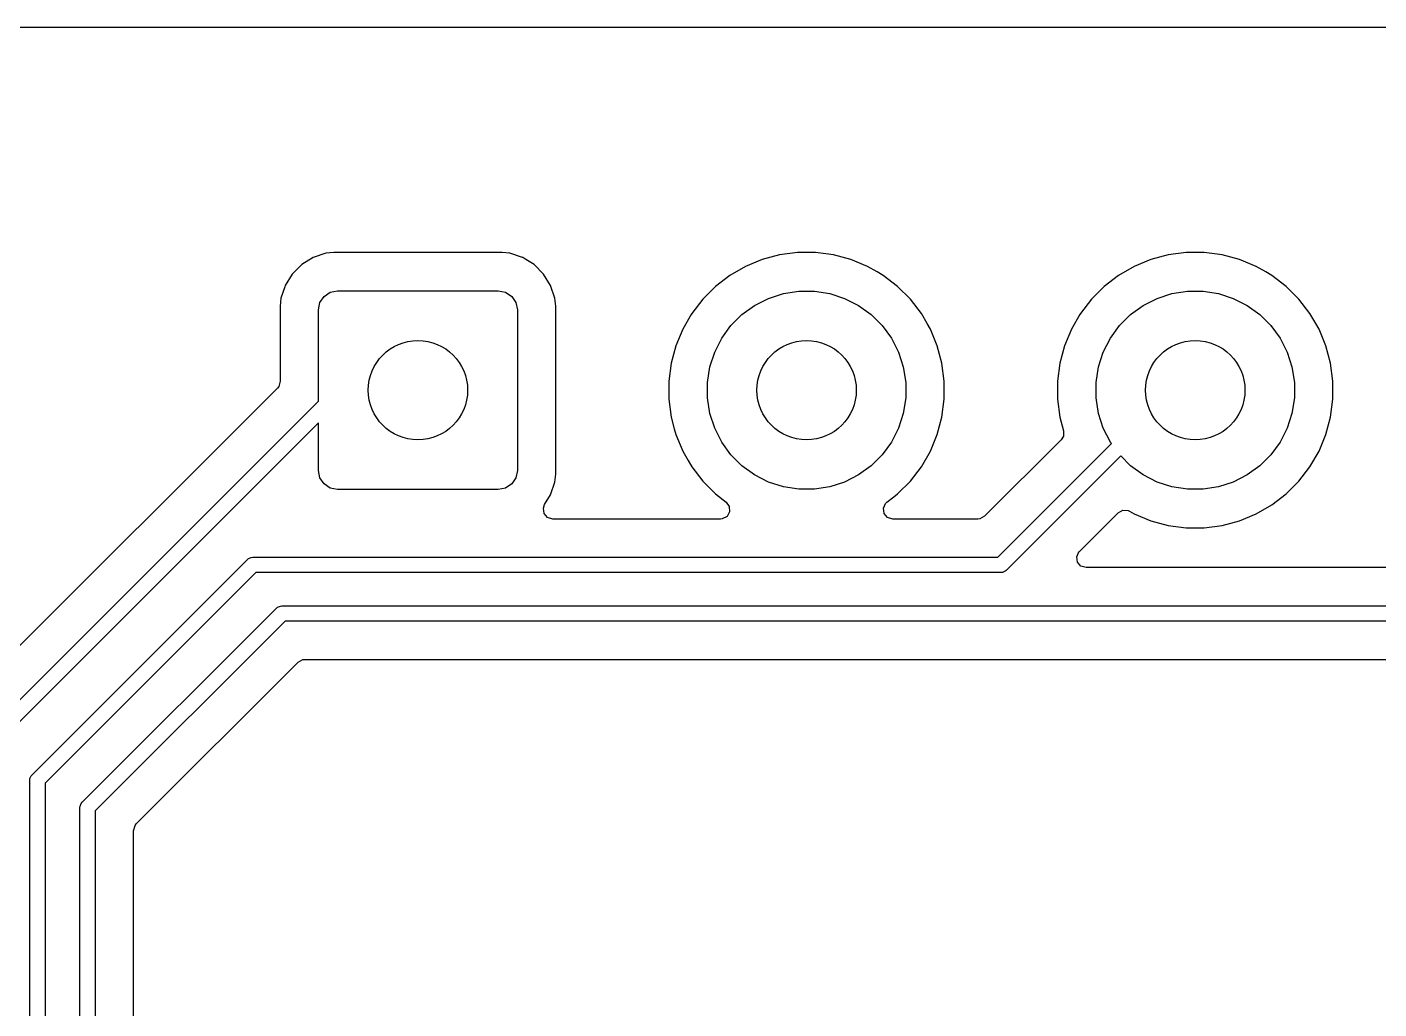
# Model space of a CAD drawing. Extents: x 78 to 227, y -124 to -75.
# Drawn here: x 117.32 to 134.99, y -87.72 to -74.88 of the extents above; entities that cross this region are included whole.
import ezdxf

# ---------------------------------------------------------------- set-up
doc = ezdxf.new("R2010")
doc.units = 0
doc.layers.add('BLACK', color=7, linetype='CONTINUOUS')

msp = doc.modelspace()

# ---------------------------------------------------------------- linework, layer by layer
at = {"layer": 'BLACK', "linetype": 'CONTINUOUS'}
for p, q in [((99.438, -74.8795), (227.0895, -74.8795)), ((121.058663, -77.894187), (120.909342, -77.986289)), ((121.058668, -77.894185), (121.058663, -77.894187)), ((121.2252, -77.839001), (121.058668, -77.894185)), ((121.225203, -77.839), (121.2252, -77.839001)), ((121.327981, -77.828501), (121.225203, -77.839)), ((121.327998, -77.8285), (121.327981, -77.828501)), ((123.52801, -77.8285), (121.327998, -77.8285)), ((123.630795, -77.839), (123.52801, -77.8285)), ((123.630797, -77.839001), (123.630795, -77.839)), ((123.795862, -77.893698), (123.630797, -77.839001)), ((123.797331, -77.894185), (123.795862, -77.893698)), ((123.797336, -77.894187), (123.797331, -77.894185)), ((123.839824, -77.920394), (123.797336, -77.894187)), ((123.946656, -77.986288), (123.839824, -77.920394)), ((126.928006, -77.920394), (126.709954, -78.010714)), ((127.155989, -77.859306), (126.928006, -77.920394)), ((127.389979, -77.828501), (127.155989, -77.859306)), ((127.389983, -77.8285), (127.389979, -77.828501)), ((127.389989, -77.8285), (127.389983, -77.8285)), ((127.626011, -77.8285), (127.389989, -77.8285)), ((127.626017, -77.8285), (127.626011, -77.8285)), ((127.62602, -77.828501), (127.626017, -77.8285)), ((127.86001, -77.859306), (127.62602, -77.828501)), ((128.087993, -77.920394), (127.86001, -77.859306)), ((128.306045, -78.010714), (128.087993, -77.920394)), ((132.008006, -77.920394), (131.789954, -78.010714)), ((132.235989, -77.859306), (132.008006, -77.920394)), ((132.469979, -77.828501), (132.235989, -77.859306)), ((132.469983, -77.8285), (132.469979, -77.828501)), ((132.469989, -77.8285), (132.469983, -77.8285)), ((132.706011, -77.8285), (132.469989, -77.8285)), ((132.706017, -77.8285), (132.706011, -77.8285)), ((132.70602, -77.828501), (132.706017, -77.8285)), ((132.94001, -77.859306), (132.70602, -77.828501)), ((133.167993, -77.920394), (132.94001, -77.859306)), ((133.386045, -78.010714), (133.167993, -77.920394)), ((120.909342, -77.986289), (120.785289, -78.110342)), ((124.070712, -78.110344), (123.946656, -77.986288)), ((126.709943, -78.010719), (126.505545, -78.12873)), ((126.709954, -78.010714), (126.709943, -78.010719)), ((128.306056, -78.010719), (128.306045, -78.010714)), ((128.428957, -78.081677), (128.306056, -78.010719)), ((128.51045, -78.128727), (128.428957, -78.081677)), ((131.789943, -78.010719), (131.585545, -78.12873)), ((131.789954, -78.010714), (131.789943, -78.010719)), ((133.386056, -78.010719), (133.386045, -78.010714)), ((133.508957, -78.081677), (133.386056, -78.010719)), ((133.59045, -78.128727), (133.508957, -78.081677)), ((120.686886, -78.278678), (120.638001, -78.426203)), ((120.693185, -78.259668), (120.686886, -78.278678)), ((120.693187, -78.259663), (120.693185, -78.259668)), ((120.785289, -78.110342), (120.693187, -78.259663)), ((124.162814, -78.259666), (124.070712, -78.110344)), ((124.217999, -78.426203), (124.162814, -78.259666)), ((126.318295, -78.272412), (126.151412, -78.439295)), ((126.318302, -78.272406), (126.318295, -78.272412)), ((126.505545, -78.12873), (126.318302, -78.272406)), ((128.510453, -78.128729), (128.51045, -78.128727)), ((128.510454, -78.12873), (128.510453, -78.128729)), ((128.697697, -78.272406), (128.510454, -78.12873)), ((128.697704, -78.272412), (128.697697, -78.272406)), ((128.864587, -78.439295), (128.697704, -78.272412)), ((131.398295, -78.272412), (131.231412, -78.439295)), ((131.398302, -78.272406), (131.398295, -78.272412)), ((131.585545, -78.12873), (131.398302, -78.272406)), ((133.590453, -78.128729), (133.59045, -78.128727)), ((133.590454, -78.12873), (133.590453, -78.128729)), ((133.777697, -78.272406), (133.590454, -78.12873)), ((133.777704, -78.272412), (133.777697, -78.272406)), ((133.944587, -78.439295), (133.777704, -78.272412)), ((120.638, -78.426204), (120.6275, -78.528983)), ((120.638001, -78.426204), (120.638, -78.426204)), ((120.638001, -78.426203), (120.638001, -78.426204)), ((121.14703, -78.483329), (121.201223, -78.402223)), ((121.201223, -78.402223), (121.282329, -78.34803)), ((121.282329, -78.34803), (121.378, -78.329)), ((121.378, -78.329), (123.478, -78.329)), ((123.478, -78.329), (123.573671, -78.34803)), ((123.573671, -78.34803), (123.654777, -78.402223)), ((123.654777, -78.402223), (123.70897, -78.483329)), ((124.228499, -78.528992), (124.217999, -78.426203)), ((126.151406, -78.439302), (126.00773, -78.626545)), ((126.151412, -78.439295), (126.151406, -78.439302)), ((126.828752, -78.520568), (127.010512, -78.427957)), ((127.010512, -78.427957), (127.204521, -78.364919)), ((127.204521, -78.364919), (127.406003, -78.333007)), ((127.406003, -78.333007), (127.609997, -78.333007)), ((127.609997, -78.333007), (127.811479, -78.364919)), ((127.811479, -78.364919), (128.005488, -78.427957)), ((128.005488, -78.427957), (128.187248, -78.520568)), ((128.864592, -78.439301), (128.864587, -78.439295)), ((129.008273, -78.62655), (128.864592, -78.439301)), ((131.231406, -78.439302), (131.08773, -78.626545)), ((131.231412, -78.439295), (131.231406, -78.439302)), ((131.908752, -78.520568), (132.090512, -78.427957)), ((132.090512, -78.427957), (132.284521, -78.364919)), ((132.284521, -78.364919), (132.486003, -78.333007)), ((132.486003, -78.333007), (132.689997, -78.333007)), ((132.689997, -78.333007), (132.891479, -78.364919)), ((132.891479, -78.364919), (133.085488, -78.427957)), ((133.085488, -78.427957), (133.267248, -78.520568)), ((133.944592, -78.439301), (133.944587, -78.439295)), ((134.088273, -78.62655), (133.944592, -78.439301)), ((120.6275, -78.528983), (120.6275, -79.512901)), ((121.128, -78.579), (121.14703, -78.483329)), ((121.128, -79.771578), (121.128, -78.579)), ((123.70897, -78.483329), (123.728, -78.579)), ((123.728, -78.579), (123.728, -80.679)), ((124.2285, -80.729009), (124.228499, -78.528992)), ((126.007727, -78.62655), (126.000014, -78.639909)), ((126.00773, -78.626545), (126.007727, -78.626549)), ((126.007727, -78.626549), (126.007727, -78.62655)), ((126.663718, -78.640472), (126.828752, -78.520568)), ((128.187248, -78.520568), (128.352282, -78.640472)), ((129.084118, -78.757918), (129.008273, -78.62655)), ((131.087727, -78.62655), (131.080014, -78.639909)), ((131.08773, -78.626545), (131.087727, -78.626549)), ((131.087727, -78.626549), (131.087727, -78.62655)), ((131.743718, -78.640472), (131.908752, -78.520568)), ((133.267248, -78.520568), (133.432282, -78.640472)), ((134.164118, -78.757918), (134.088273, -78.62655)), ((126.000014, -78.639909), (125.889719, -78.830943)), ((126.399568, -78.949752), (126.519472, -78.784718)), ((126.519472, -78.784718), (126.663718, -78.640472)), ((128.352282, -78.640472), (128.496528, -78.784718)), ((128.496528, -78.784718), (128.616432, -78.949752)), ((129.12628, -78.830943), (129.084118, -78.757918)), ((131.080014, -78.639909), (130.969719, -78.830943)), ((131.479568, -78.949752), (131.599472, -78.784718)), ((131.599472, -78.784718), (131.743718, -78.640472)), ((133.432282, -78.640472), (133.576528, -78.784718)), ((133.576528, -78.784718), (133.696432, -78.949752)), ((134.20628, -78.830943), (134.164118, -78.757918)), ((125.889714, -78.830954), (125.799394, -79.049006)), ((125.889719, -78.830943), (125.889714, -78.830954)), ((126.306957, -79.131512), (126.399568, -78.949752)), ((128.616432, -78.949752), (128.709043, -79.131512)), ((129.126282, -78.830948), (129.12628, -78.830943)), ((129.126284, -78.830951), (129.126282, -78.830948)), ((129.216606, -79.049007), (129.126284, -78.830951)), ((130.969714, -78.830954), (130.879394, -79.049006)), ((130.969719, -78.830943), (130.969714, -78.830954)), ((131.386957, -79.131512), (131.479568, -78.949752)), ((133.696432, -78.949752), (133.789043, -79.131512)), ((134.206282, -78.830948), (134.20628, -78.830943)), ((134.206284, -78.830951), (134.206282, -78.830948)), ((134.296606, -79.049007), (134.206284, -78.830951)), ((125.799394, -79.049006), (125.738306, -79.276989)), ((126.243919, -79.325521), (126.306957, -79.131512)), ((128.709043, -79.131512), (128.772081, -79.325521)), ((129.277693, -79.276986), (129.216606, -79.049007)), ((130.879394, -79.049006), (130.818306, -79.276989)), ((131.323919, -79.325521), (131.386957, -79.131512)), ((133.789043, -79.131512), (133.852081, -79.325521)), ((134.357693, -79.276986), (134.296606, -79.049007)), ((125.738306, -79.276989), (125.707501, -79.510979)), ((126.212007, -79.527003), (126.243919, -79.325521)), ((128.772081, -79.325521), (128.803993, -79.527003)), ((129.3085, -79.510989), (129.277693, -79.276986)), ((130.818306, -79.276989), (130.787501, -79.510979)), ((131.292007, -79.527003), (131.323919, -79.325521)), ((133.852081, -79.325521), (133.883993, -79.527003)), ((134.3885, -79.510989), (134.357693, -79.276986)), ((120.6275, -79.512901), (120.607815, -79.57994)), ((125.707501, -79.510979), (125.7075, -79.510995)), ((125.7075, -79.510995), (125.7075, -79.747004)), ((129.3085, -79.747011), (129.3085, -79.510989)), ((130.787501, -79.510979), (130.7875, -79.510995)), ((130.7875, -79.510995), (130.7875, -79.747004)), ((134.3885, -79.747011), (134.3885, -79.510989)), ((120.591181, -79.600582), (116.471286, -83.720478)), ((120.607815, -79.57994), (120.591181, -79.600582)), ((126.212007, -79.730997), (126.212007, -79.527003)), ((128.803993, -79.527003), (128.803993, -79.730997)), ((131.292007, -79.730997), (131.292007, -79.527003)), ((133.883993, -79.527003), (133.883993, -79.730997)), ((116.769289, -84.130289), (121.128, -79.771578)), ((125.7075, -79.747004), (125.707501, -79.74702)), ((125.707501, -79.74702), (125.738293, -79.980914)), ((126.243919, -79.932479), (126.212007, -79.730997)), ((128.803993, -79.730997), (128.772081, -79.932479)), ((129.277693, -79.981014), (129.3085, -79.747011)), ((130.7875, -79.747004), (130.787501, -79.74702)), ((130.787501, -79.74702), (130.818306, -79.981012)), ((131.323919, -79.932479), (131.292007, -79.730997)), ((133.883993, -79.730997), (133.852081, -79.932479)), ((134.357693, -79.981014), (134.3885, -79.747011)), ((125.738293, -79.980914), (125.738307, -79.981014)), ((125.738307, -79.981014), (125.77927, -80.133888)), ((126.306957, -80.126488), (126.243919, -79.932479)), ((128.772081, -79.932479), (128.709043, -80.126488)), ((129.216606, -80.208993), (129.277693, -79.981014)), ((130.818306, -79.981012), (130.866227, -80.159856)), ((131.386957, -80.126488), (131.323919, -79.932479)), ((133.852081, -79.932479), (133.789043, -80.126488)), ((134.296606, -80.208993), (134.357693, -79.981014)), ((121.128, -80.054421), (116.94, -84.242421)), ((121.128, -80.679), (121.128, -80.054421)), ((125.77927, -80.133888), (125.799394, -80.208993)), ((125.799394, -80.208993), (125.889714, -80.427045)), ((126.399568, -80.308248), (126.306957, -80.126488)), ((128.709043, -80.126488), (128.616432, -80.308248)), ((129.126284, -80.427049), (129.216606, -80.208993)), ((130.866227, -80.159856), (130.864564, -80.229706)), ((131.479568, -80.308248), (131.386957, -80.126488)), ((133.789043, -80.126488), (133.696432, -80.308248)), ((134.206284, -80.427049), (134.296606, -80.208993)), ((126.519472, -80.473282), (126.399568, -80.308248)), ((128.616432, -80.308248), (128.496528, -80.473282)), ((130.834133, -80.27963), (129.835584, -81.278181)), ((130.006578, -81.815), (131.493775, -80.327803)), ((130.864564, -80.229706), (130.834133, -80.27963)), ((131.493775, -80.327803), (131.479568, -80.308248)), ((133.696432, -80.308248), (133.576528, -80.473282)), ((125.889714, -80.427045), (125.889719, -80.427056)), ((125.889719, -80.427056), (125.960677, -80.549957)), ((125.960677, -80.549957), (126.007727, -80.63145)), ((126.663718, -80.617528), (126.519472, -80.473282)), ((128.496528, -80.473282), (128.352282, -80.617528)), ((129.008273, -80.63145), (129.126284, -80.427049)), ((131.615305, -80.489115), (130.118711, -81.985711)), ((131.743718, -80.617528), (131.615305, -80.489115)), ((133.576528, -80.473282), (133.432282, -80.617528)), ((134.088273, -80.63145), (134.206284, -80.427049)), ((121.14703, -80.774671), (121.128, -80.679)), ((123.728, -80.679), (123.70897, -80.774671)), ((124.217999, -80.831797), (124.2285, -80.729009)), ((126.007727, -80.63145), (126.007729, -80.631453)), ((126.007729, -80.631453), (126.00773, -80.631454)), ((126.00773, -80.631454), (126.151406, -80.818697)), ((126.828752, -80.737432), (126.663718, -80.617528)), ((127.010512, -80.830043), (126.828752, -80.737432)), ((128.187248, -80.737432), (128.005488, -80.830043)), ((128.352282, -80.617528), (128.187248, -80.737432)), ((128.864592, -80.818699), (129.008273, -80.63145)), ((131.908752, -80.737432), (131.743718, -80.617528)), ((132.090512, -80.830043), (131.908752, -80.737432)), ((133.267248, -80.737432), (133.085488, -80.830043)), ((133.432282, -80.617528), (133.267248, -80.737432)), ((133.944592, -80.818699), (134.088273, -80.63145)), ((121.201223, -80.855777), (121.14703, -80.774671)), ((121.282329, -80.90997), (121.201223, -80.855777)), ((121.378, -80.929), (121.282329, -80.90997)), ((123.478, -80.929), (121.378, -80.929)), ((123.573671, -80.90997), (123.478, -80.929)), ((123.654777, -80.855777), (123.573671, -80.90997)), ((123.70897, -80.774671), (123.654777, -80.855777)), ((124.162814, -80.998334), (124.217999, -80.831797)), ((126.151406, -80.818697), (126.151412, -80.818704)), ((126.151412, -80.818704), (126.318295, -80.985587)), ((127.204521, -80.893081), (127.010512, -80.830043)), ((127.406003, -80.924993), (127.204521, -80.893081)), ((127.609997, -80.924993), (127.406003, -80.924993)), ((127.811479, -80.893081), (127.609997, -80.924993)), ((128.005488, -80.830043), (127.811479, -80.893081)), ((128.697699, -80.985592), (128.864592, -80.818699)), ((132.284521, -80.893081), (132.090512, -80.830043)), ((132.486003, -80.924993), (132.284521, -80.893081)), ((132.689997, -80.924993), (132.486003, -80.924993)), ((132.891479, -80.893081), (132.689997, -80.924993)), ((133.085488, -80.830043), (132.891479, -80.893081)), ((133.777699, -80.985592), (133.944592, -80.818699)), ((124.084436, -81.125405), (124.162814, -80.998334)), ((126.318295, -80.985587), (126.318302, -80.985593)), ((126.318302, -80.985593), (126.457136, -81.092124)), ((126.457136, -81.092124), (126.498339, -81.148552)), ((128.511612, -81.172853), (128.540637, -81.109297)), ((128.540637, -81.109297), (128.558864, -81.092124)), ((128.558864, -81.092124), (128.648287, -81.023507)), ((128.648287, -81.023507), (128.697699, -80.985592)), ((133.59045, -81.129273), (133.777699, -80.985592)), ((124.067238, -81.172853), (124.084436, -81.125405)), ((124.077182, -81.242011), (124.067238, -81.172853)), ((124.122937, -81.294815), (124.077182, -81.242011)), ((126.468282, -81.279218), (126.406565, -81.311971)), ((126.502494, -81.218298), (126.468282, -81.279218)), ((126.498339, -81.148552), (126.502494, -81.218298)), ((128.521556, -81.242011), (128.511612, -81.172853)), ((128.567311, -81.294815), (128.521556, -81.242011)), ((129.835584, -81.278181), (129.774261, -81.311666)), ((131.17505, -81.637184), (131.580027, -81.232206)), ((131.580027, -81.232206), (131.641348, -81.198723)), ((131.641348, -81.198723), (131.711039, -81.203707)), ((131.711039, -81.203707), (131.729705, -81.212502)), ((131.729705, -81.212502), (131.78994, -81.247278)), ((131.78994, -81.247278), (131.789943, -81.247279)), ((131.789943, -81.247279), (131.789951, -81.247284)), ((131.789951, -81.247284), (132.008007, -81.337606)), ((133.167993, -81.337606), (133.386049, -81.247284)), ((133.386049, -81.247284), (133.59045, -81.129273)), ((124.189976, -81.3145), (124.122937, -81.294815)), ((126.38165, -81.3145), (124.189976, -81.3145)), ((126.406565, -81.311971), (126.38165, -81.3145)), ((128.63435, -81.3145), (128.567311, -81.294815)), ((129.747903, -81.3145), (128.63435, -81.3145)), ((129.774261, -81.311666), (129.747903, -81.3145)), ((132.008007, -81.337606), (132.235986, -81.398693)), ((132.235986, -81.398693), (132.469989, -81.4295)), ((132.469989, -81.4295), (132.469996, -81.4295)), ((132.469996, -81.4295), (132.706004, -81.4295)), ((132.706004, -81.4295), (132.706011, -81.4295)), ((132.706011, -81.4295), (132.940014, -81.398693)), ((132.940014, -81.398693), (133.167993, -81.337606)), ((131.074416, -81.737819), (131.17505, -81.637184)), ((120.213443, -81.831853), (120.249491, -81.816921)), ((120.249491, -81.816921), (120.269, -81.815)), ((120.269, -81.815), (130.006578, -81.815)), ((131.039359, -81.807853), (131.068384, -81.744297)), ((131.049303, -81.877011), (131.039359, -81.807853)), ((131.068384, -81.744297), (131.074416, -81.737819)), ((117.384289, -84.658289), (120.198289, -81.844289)), ((120.198289, -81.844289), (120.213443, -81.831853)), ((130.118711, -81.985711), (130.103557, -81.998147)), ((131.095058, -81.929815), (131.049303, -81.877011)), ((131.162097, -81.9495), (131.095058, -81.929815)), ((136.478903, -81.9495), (131.162097, -81.9495)), ((120.310422, -82.015), (117.555, -84.770422)), ((130.048, -82.015), (120.310422, -82.015)), ((130.067509, -82.013079), (130.048, -82.015)), ((130.103557, -81.998147), (130.067509, -82.013079)), ((118.039289, -85.019289), (120.579289, -82.47929)), ((120.579289, -82.47929), (120.594442, -82.466853)), ((120.594442, -82.466853), (120.605, -82.462479)), ((120.605, -82.462479), (120.630491, -82.451921)), ((120.630491, -82.451921), (120.65, -82.45)), ((120.65, -82.45), (136.737578, -82.45)), ((120.691421, -82.65), (118.21, -85.131421)), ((136.779, -82.65), (120.691421, -82.65)), ((118.746819, -85.302416), (120.862416, -83.186819)), ((120.862416, -83.186819), (120.923739, -83.153334)), ((120.923739, -83.153334), (120.950097, -83.1505)), ((120.950097, -83.1505), (136.692331, -83.1505)), ((117.355, -84.729), (117.356921, -84.709491)), ((117.355, -95.441894), (117.355, -84.729)), ((117.356921, -84.709491), (117.371853, -84.673443)), ((117.371853, -84.673443), (117.384289, -84.658289)), ((117.555, -84.770422), (117.555, -95.400472)), ((118.01, -85.09), (118.011921, -85.070491)), ((118.01, -94.008), (118.01, -85.09)), ((118.011921, -85.070491), (118.026853, -85.034443)), ((118.026853, -85.034443), (118.039289, -85.019289)), ((118.21, -85.131421), (118.21, -93.966578)), ((118.7105, -85.390097), (118.730185, -85.323058)), ((118.730185, -85.323058), (118.746819, -85.302416)), ((118.7105, -93.707903), (118.7105, -85.390097))]:
    msp.add_line(p, q, dxfattribs=at)
at = {"layer": 'BLACK'}
for centre in [(122.428, -79.629), (127.508, -79.629), (132.588, -79.629)]:
    msp.add_circle(centre, 0.65, dxfattribs=at)
at = {"layer": 'WHITE'}
for centre in [(122.428, -79.629), (127.508, -79.629), (132.588, -79.629)]:
    msp.add_circle(centre, 0.65, dxfattribs=at)

doc.saveas('drawing.dxf')
